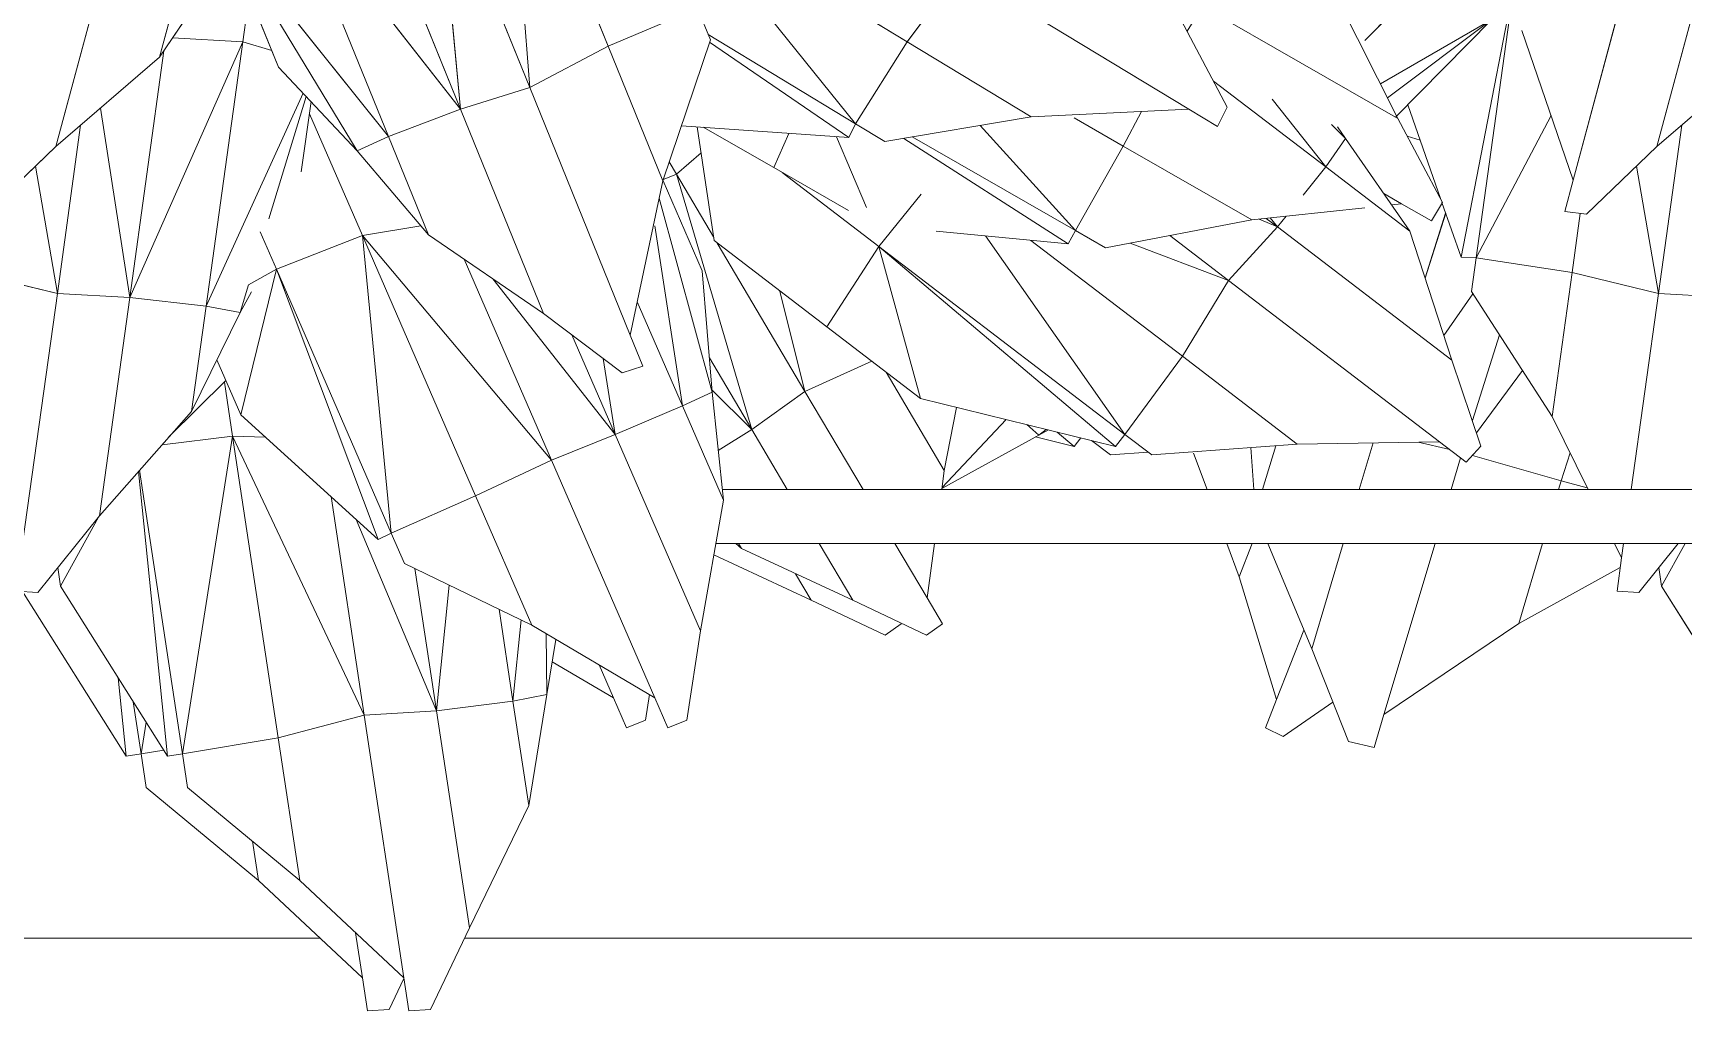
# Model space of a CAD drawing. Header units: inches. Extents: x 1 to 4284, y -575 to 745.
# Drawn here: x 1670.79 to 1686.09, y 168.31 to 177.38 of the extents above; entities that cross this region are included whole.
import ezdxf

# ---------------------------------------------------------------- set-up
doc = ezdxf.new("R2010")
doc.units = ezdxf.units.IN
doc.header["$MEASUREMENT"] = 0
for name, color, linetype, lineweight in [('I-WALL', 2, 'Continuous', 13), ('Plant-hosta', 7, 'Continuous', 9), ('Q-CASE', 31, 'Continuous', 9)]:
    doc.layers.add(name, color=color, linetype=linetype, lineweight=lineweight)

# ---------------------------------------------------------------- blocks, each defined once
blk = doc.blocks.new('BENCH _ PLANTER - BENCH _ PLANTER-2440482-New Construction - Tel_Data_Elec Plan')
at = {"layer": 'Q-CASE', "lineweight": 13}
for p, q in [((-517.872, 168.989), (-497.233, 168.989)), ((-495.893, 168.989), (-482.006, 168.989))]:
    blk.add_line(p, q, dxfattribs=at)
blk = doc.blocks.new('Untitled_dwg-V26-New Construction - Tel_Data_Elec Plan')
at = {"layer": 'Plant-hosta'}
for p, q in [((1.503, 14.069), (1.549, 14.375)), ((1.549, 14.375), (1.75, 14.363)), ((1.75, 14.363), (1.887, 14.074)), ((1.503, 14.069), (0.539, 13.167)), ((0.539, 13.167), (1.503, 14.069)), ((1.439, 13.65), (1.503, 14.069)), ((-0.502, 12.303), (0.539, 13.167)), ((0.539, 13.167), (-0.502, 12.303)), ((0.483, 12.802), (0.539, 13.167)), ((0.483, 12.802), (0.539, 13.167)), ((-0.502, 12.303), (-0.549, 11.992)), ((-1.649, 10.487), (-0.688, 12.014)), ((-0.762, 11.286), (-0.688, 12.014)), ((-0.549, 11.992), (-0.688, 12.014)), ((-0.549, 11.992), (-0.688, 12.014)), ((-0.623, 11.508), (-0.549, 11.992)), ((-0.623, 11.508), (-0.549, 11.992)), ((-0.503, 11.698), (-0.549, 11.992)), ((-0.34, 11.957), (-0.549, 11.992)), ((-0.503, 11.698), (-0.549, 11.992)), ((3.83, 11.472), (3.95, 11.75)), ((3.95, 11.75), (4.127, 11.678)), ((4.163, 11.442), (4.127, 11.678)), ((3.262, 11.137), (3.83, 11.472)), ((3.697, 11.167), (3.83, 11.472)), ((5.664, 10.566), (6.348, 10.892)), ((6.348, 10.892), (6.496, 10.786)), ((5.664, 10.566), (4.76, 10.147)), ((5.664, 10.566), (4.76, 10.147)), ((5.664, 10.566), (5.519, 10.321)), ((5.519, 10.321), (5.664, 10.566)), ((8.437, 9.22), (8.261, 9.086)), ((8.437, 9.22), (8.261, 9.086)), ((8.437, 9.22), (8.786, 9.194)), ((8.786, 9.194), (8.437, 9.22)), ((7.742, 9.053), (8.102, 9.142)), ((7.944, 9.008), (8.102, 9.142)), ((8.162, 9.062), (8.102, 9.142)), ((8.162, 9.062), (8.102, 9.142))]:
    blk.add_line(p, q, dxfattribs=at)
at = {"layer": 'Plant-hosta', "flags": 128}
for points in [[(1.887, 14.074), (1.75, 14.363), (1.549, 14.375), (1.503, 14.069), (1.439, 13.65)], [(-0.502, 12.303), (-0.549, 11.992), (-0.34, 11.957)], [(-1.649, 10.487), (-0.688, 12.014), (-0.762, 11.286)], [(4.163, 11.442), (4.127, 11.678), (3.95, 11.75), (3.83, 11.472)], [(3.262, 11.137), (3.83, 11.472), (3.697, 11.167)], [(5.664, 10.566), (6.348, 10.892), (6.496, 10.786)], [(7.742, 9.053), (8.102, 9.142), (7.944, 9.008)]]:
    blk.add_lwpolyline(points, dxfattribs=at)
blk = doc.blocks.new('Untitled_dwg-V27-New Construction - Tel_Data_Elec Plan')
at = {"layer": 'Plant-hosta'}
for p, q in [((1.503, 14.069), (1.549, 14.375)), ((1.549, 14.375), (1.75, 14.363)), ((1.75, 14.363), (2.11, 13.604)), ((1.503, 14.069), (0.539, 13.167)), ((0.539, 13.167), (1.503, 14.069)), ((1.134, 11.632), (1.503, 14.069)), ((1.805, 11.592), (2.11, 13.604)), ((1.805, 11.592), (2.11, 13.604)), ((2.11, 13.604), (2.66, 12.471)), ((2.11, 13.604), (2.66, 12.471)), ((-0.502, 12.303), (0.539, 13.167)), ((0.539, 13.167), (-0.502, 12.303)), ((0.338, 11.843), (0.539, 13.167)), ((2.66, 12.471), (2.514, 11.503)), ((2.827, 11.44), (2.66, 12.471)), ((-0.502, 12.303), (-0.549, 11.992)), ((-1.68, 10.437), (-0.688, 12.014)), ((-0.956, 9.372), (-0.688, 12.014)), ((-0.947, 9.362), (-0.549, 11.992)), ((-0.947, 9.362), (-0.549, 11.992)), ((-0.549, 11.992), (-0.688, 12.014)), ((-0.549, 11.992), (-0.688, 12.014)), ((-0.085, 9.045), (-0.549, 11.992)), ((0.338, 11.843), (-0.549, 11.992)), ((-0.085, 9.045), (0.338, 11.843)), ((0.338, 11.843), (-0.085, 9.045)), ((1.134, 11.632), (0.338, 11.843)), ((-0.085, 9.045), (1.134, 11.632)), ((-0.085, 9.045), (1.134, 11.632)), ((1.134, 11.632), (0.828, 9.606)), ((1.134, 11.632), (0.828, 9.606)), ((1.134, 11.632), (1.805, 11.592)), ((1.134, 11.632), (1.805, 11.592)), ((3.83, 11.472), (3.95, 11.75)), ((3.95, 11.75), (4.127, 11.678)), ((4.253, 10.85), (4.127, 11.678)), ((1.06, 9.817), (1.805, 11.592)), ((1.805, 11.592), (1.606, 10.274)), ((1.805, 11.592), (1.923, 10.427)), ((1.805, 11.592), (2.514, 11.503)), ((2.385, 10.651), (2.514, 11.503)), ((2.385, 10.651), (2.514, 11.503)), ((2.59, 10.75), (2.514, 11.503)), ((2.827, 11.44), (2.514, 11.503)), ((2.514, 11.503), (2.59, 10.75)), ((2.689, 10.798), (3.83, 11.472)), ((2.821, 10.876), (2.827, 11.44)), ((2.827, 11.44), (2.913, 10.931)), ((2.827, 11.44), (2.913, 10.931)), ((2.872, 9.268), (3.83, 11.472)), ((5.664, 10.566), (6.348, 10.892)), ((6.348, 10.892), (6.496, 10.786)), ((2.689, 10.798), (1.508, 10.226)), ((2.689, 10.798), (2.168, 9.6)), ((3.461, 9.03), (4.253, 10.85)), ((4.253, 10.85), (4.466, 9.64)), ((4.253, 10.85), (4.466, 9.64)), ((6.353, 10.545), (6.496, 10.786)), ((5.664, 10.566), (4.633, 10.088)), ((5.664, 10.566), (4.633, 10.088)), ((5.664, 10.566), (5.353, 10.041)), ((5.353, 10.041), (5.664, 10.566)), ((-1.892, 10.495), (-2.093, 10.484)), ((-1.892, 10.495), (-1.32, 9.785)), ((-1.706, 10.264), (-1.68, 10.437)), ((-1.329, 9.796), (-1.68, 10.437)), ((6.055, 10.041), (6.353, 10.545)), ((6.353, 10.545), (6.422, 10.041)), ((-1.71, 7.722), (-2.051, 10.175)), ((1.508, 10.226), (1.386, 9.945)), ((-0.009, 8.847), (1.265, 10.003)), ((0.321, 7.497), (1.265, 10.003)), ((0.321, 7.497), (1.386, 9.945)), ((1.118, 7.186), (1.386, 9.945)), ((1.386, 9.945), (1.265, 10.003)), ((2.168, 9.6), (1.386, 9.945)), ((4.633, 10.088), (4.58, 10.041)), ((4.633, 10.088), (4.605, 10.041)), ((-1.32, 9.785), (-0.465, 8.816)), ((-1.32, 9.785), (-1.039, 7.759)), ((-1.32, 9.785), (-0.465, 8.816)), ((4.466, 9.64), (4.085, 8.764)), ((4.466, 9.64), (4.361, 8.639)), ((2.168, 9.6), (1.118, 7.186)), ((2.872, 9.268), (2.168, 9.6)), ((5.058, 9.541), (4.729, 8.985)), ((4.729, 8.985), (5.058, 9.541)), ((5.221, 8.631), (5.76, 9.541)), ((5.76, 9.541), (5.221, 8.631)), ((6.489, 9.541), (6.513, 9.364)), ((6.513, 9.364), (6.489, 9.541)), ((6.513, 9.364), (5.974, 8.452)), ((6.513, 9.364), (6.628, 8.779)), ((2.872, 9.268), (1.118, 7.186)), ((2.872, 9.268), (2.062, 7.405)), ((2.872, 9.268), (3.461, 9.03)), ((2.872, 9.268), (3.461, 9.03)), ((4.729, 8.985), (4.418, 9.18)), ((8.437, 9.22), (8.187, 9.029)), ((8.437, 9.22), (8.187, 9.029)), ((8.437, 9.22), (9.786, 9.119)), ((11.106, 9.098), (11.352, 9.286)), ((11.352, 9.286), (11.488, 9.138)), ((-0.738, 9.125), (-0.085, 9.045)), ((-0.147, 8.531), (-0.675, 9.053)), ((-0.675, 9.053), (-0.147, 8.531)), ((-0.16, 8.545), (-0.085, 9.045)), ((-0.085, 9.045), (0.219, 9.054)), ((2.327, 7.587), (3.461, 9.03)), ((3.06, 8.106), (3.461, 9.03)), ((3.351, 8.325), (3.461, 9.03)), ((3.461, 9.03), (4.085, 8.764)), ((5.907, 7.287), (8.102, 9.142)), ((5.907, 7.287), (8.187, 9.029)), ((6.293, 8.697), (8.102, 9.142)), ((6.896, 7.189), (8.187, 9.029)), ((6.896, 7.189), (8.187, 9.029)), ((8.187, 9.029), (8.102, 9.142)), ((8.722, 8.305), (8.187, 9.029)), ((8.187, 9.029), (8.722, 8.305)), ((8.722, 8.305), (9.786, 9.119)), ((9.148, 7.601), (11.106, 9.098)), ((11.106, 9.098), (9.786, 9.119)), ((9.786, 9.119), (11.106, 9.098)), ((11.22, 8.342), (11.488, 9.138)), ((4.031, 6.618), (4.729, 8.985)), ((4.729, 8.985), (4.335, 8.32)), ((4.729, 8.985), (4.353, 8.61)), ((5.221, 8.631), (4.729, 8.985)), ((-0.016, 7.899), (-0.465, 8.816)), ((-0.465, 8.816), (-0.33, 7.841)), ((-0.231, 8.337), (-0.009, 8.847)), ((0.321, 7.497), (-0.009, 8.847)), ((3.666, 7.801), (4.085, 8.764)), ((3.829, 7.096), (4.085, 8.764)), ((4.085, 8.764), (4.361, 8.639)), ((4.361, 8.639), (4.085, 8.764)), ((3.869, 6.84), (4.361, 8.639)), ((4.361, 8.639), (4.269, 7.512)), ((5.221, 8.631), (4.407, 7.255)), ((4.99, 7.7), (5.221, 8.631)), ((5.221, 8.631), (5.84, 8.35)), ((5.423, 8.031), (6.293, 8.697)), ((5.907, 7.287), (6.293, 8.697)), ((2.798, 7.909), (3.526, 8.457)), ((3.526, 8.457), (3.719, 8.397)), ((3.601, 8.108), (3.719, 8.397)), ((7.315, 7.23), (8.722, 8.305)), ((8.722, 8.305), (7.315, 7.23)), ((9.148, 7.601), (8.722, 8.305)), ((9.603, 7.106), (11.22, 8.342)), ((11.22, 8.342), (10.829, 7.145)), ((11.22, 8.342), (10.829, 7.145)), ((2.67, 5.814), (3.601, 8.108)), ((3.601, 8.108), (3.904, 6.677)), ((3.904, 6.677), (3.601, 8.108)), ((4.379, 7.233), (5.423, 8.031)), ((5.907, 7.287), (5.423, 8.031)), ((-1.039, 7.759), (-0.33, 7.841)), ((-1.039, 7.759), (-0.33, 7.841)), ((-0.016, 7.899), (-0.33, 7.841)), ((0.01, 5.389), (-0.33, 7.841)), ((0.568, 5.865), (-0.33, 7.841)), ((-0.33, 7.841), (0.568, 5.865)), ((-0.016, 7.899), (0.09, 7.708)), ((0.063, 7.643), (-0.016, 7.899)), ((0.09, 7.708), (-0.016, 7.899)), ((2.798, 7.909), (1.731, 7.18)), ((2.798, 7.909), (1.731, 7.18)), ((2.798, 7.909), (2.029, 6.015)), ((-1.71, 7.722), (-2.51, 7.529)), ((-1.912, 6.541), (-1.71, 7.722)), ((-1.71, 7.722), (-1.912, 6.541)), ((-1.71, 7.722), (-1.039, 7.759)), ((-1.71, 7.722), (-1.039, 7.759)), ((-1.494, 6.162), (-1.71, 7.722)), ((-1.494, 6.162), (-1.71, 7.722)), ((-1.31, 6.003), (-1.039, 7.759)), ((-1.31, 6.003), (-1.039, 7.759)), ((-1.039, 7.759), (0.01, 5.389)), ((-1.039, 7.759), (-0.722, 5.472)), ((0.01, 5.389), (-1.039, 7.759)), ((-1.039, 7.759), (-0.722, 5.472)), ((0.321, 7.497), (0.063, 7.643)), ((0.321, 7.497), (0.063, 7.643)), ((0.321, 7.497), (0.171, 7.15)), ((0.171, 7.15), (0.321, 7.497)), ((1.118, 7.186), (0.321, 7.497)), ((3.906, 6.677), (4.269, 7.512)), ((4.269, 7.512), (3.906, 6.677)), ((8.237, 7.256), (9.148, 7.601)), ((8.237, 7.256), (9.148, 7.601)), ((9.148, 7.601), (8.604, 7.185)), ((9.148, 7.601), (8.604, 7.185)), ((9.148, 7.601), (9.603, 7.106)), ((9.148, 7.601), (9.603, 7.106)), ((4.374, 7.198), (4.031, 6.618)), ((4.223, 6.177), (4.379, 7.233)), ((5.907, 7.287), (5.01, 6.601)), ((5.907, 7.287), (6.299, 6.803)), ((5.907, 7.287), (6.299, 6.803)), ((6.138, 6.285), (7.663, 7.263)), ((6.437, 7.144), (7.663, 7.263)), ((7.729, 7.139), (7.663, 7.263)), ((8.009, 7.299), (7.729, 7.139)), ((8.009, 7.299), (7.729, 7.139)), ((8.009, 7.299), (9.365, 7.04)), ((1.118, 7.186), (0.627, 6.056)), ((1.118, 7.186), (0.627, 6.056)), ((1.731, 7.18), (1.071, 6.401)), ((1.118, 7.186), (1.661, 7.097)), ((1.731, 7.18), (1.361, 6.268)), ((6.216, 6.271), (7.729, 7.139)), ((6.846, 6.166), (7.729, 7.139)), ((6.846, 6.166), (7.729, 7.139)), ((8.173, 6.356), (7.729, 7.139)), ((8.173, 6.356), (9.365, 7.04)), ((10.411, 6.928), (9.365, 7.04)), ((9.365, 7.04), (10.411, 6.928)), ((9.432, 7.033), (9.603, 7.106)), ((9.603, 7.106), (9.498, 7.026)), ((9.603, 7.106), (9.536, 7.022)), ((9.603, 7.106), (9.683, 7.006)), ((10.829, 7.145), (10.051, 6.55)), ((10.829, 7.145), (10.232, 6.287)), ((10.753, 6.892), (11.029, 7.05)), ((11.133, 6.879), (11.029, 7.05)), ((-2.377, 6.988), (-1.723, 6.359)), ((0.25, 7.032), (0.598, 5.897)), ((0.25, 7.032), (0.598, 5.897)), ((4.932, 6.556), (5.625, 6.953)), ((4.932, 6.556), (5.625, 6.953)), ((5.514, 6.269), (5.792, 6.925)), ((5.792, 6.925), (5.514, 6.269)), ((10.587, 6.797), (10.753, 6.892)), ((10.753, 6.892), (10.66, 6.902)), ((10.66, 6.902), (10.753, 6.892)), ((9.84, 6.811), (10.051, 6.55)), ((9.84, 6.811), (10.051, 6.55)), ((10.718, 6.1), (11.133, 6.879)), ((0.642, 5.944), (0.552, 6.596)), ((0.642, 5.944), (0.552, 6.596)), ((3.904, 6.677), (3.397, 5.431)), ((4.031, 6.618), (3.902, 6.67)), ((3.904, 6.677), (4.345, 5.372)), ((4.031, 6.618), (3.963, 6.503)), ((4.031, 6.618), (3.963, 6.503)), ((4.259, 6.42), (4.031, 6.618)), ((4.279, 6.181), (4.932, 6.556)), ((4.932, 6.556), (4.279, 6.181)), ((5.072, 6.238), (4.932, 6.556)), ((5.072, 6.238), (4.932, 6.556)), ((9.009, 5.753), (10.051, 6.55)), ((9.009, 5.753), (10.051, 6.55)), ((9.554, 5.92), (10.051, 6.55)), ((10.051, 6.55), (9.554, 5.92)), ((10.051, 6.55), (10.232, 6.287)), ((-1.723, 6.359), (-0.762, 5.531)), ((-1.723, 6.359), (-1.212, 4.454)), ((-1.723, 6.359), (-0.762, 5.531)), ((-0.066, 4.528), (1.071, 6.401)), ((-0.066, 4.528), (1.071, 6.401)), ((1.071, 6.401), (0.341, 5.623)), ((1.071, 6.401), (1.361, 6.268)), ((1.071, 6.401), (1.361, 6.268)), ((4.076, 6.167), (5.629, 6.278)), ((4.338, 5.394), (5.629, 6.278)), ((5.691, 6.151), (5.629, 6.278)), ((5.961, 6.314), (5.691, 6.151)), ((5.961, 6.314), (7.32, 6.086)), ((7.716, 6.094), (8.173, 6.356)), ((8.173, 6.356), (7.716, 6.094)), ((8.343, 6.036), (8.173, 6.356)), ((8.343, 6.036), (8.173, 6.356)), ((10.102, 6.155), (10.232, 6.287)), ((10.232, 6.287), (10.158, 6.179)), ((10.232, 6.287), (10.158, 6.179)), ((-0.048, 4.505), (1.361, 6.268)), ((0.43, 3.974), (1.361, 6.268)), ((0.43, 3.974), (1.361, 6.268)), ((2.029, 6.015), (1.361, 6.268)), ((4.325, 5.322), (5.691, 6.151)), ((4.325, 5.322), (5.691, 6.151)), ((4.404, 4.555), (5.691, 6.151)), ((5.691, 6.151), (4.404, 4.555)), ((6.169, 5.388), (5.691, 6.151)), ((6.169, 5.388), (5.691, 6.151)), ((8.78, 6.015), (9.047, 6.176)), ((9.137, 5.996), (9.047, 6.176)), ((2.029, 6.015), (0.43, 3.974)), ((2.029, 6.015), (1.113, 3.759)), ((1.807, 3.688), (2.029, 6.015)), ((2.67, 5.814), (2.029, 6.015)), ((6.169, 5.388), (7.32, 6.086)), ((6.663, 4.731), (8.78, 6.015)), ((8.78, 6.015), (7.32, 6.086)), ((7.32, 6.086), (8.78, 6.015)), ((8.711, 5.19), (9.137, 5.996)), ((8.906, 5.061), (10.718, 6.1)), ((10.718, 6.1), (10.138, 4.945)), ((10.718, 6.1), (10.138, 4.945)), ((2.67, 5.814), (1.807, 3.688)), ((2.476, 3.361), (2.67, 5.814)), ((2.67, 5.814), (2.476, 3.361)), ((2.67, 5.814), (3.397, 5.431)), ((-0.214, 4.718), (-0.762, 5.531)), ((-0.762, 5.531), (-0.516, 4.614)), ((-0.091, 4.56), (0.341, 5.623)), ((0.01, 5.389), (-0.641, 5.352)), ((0.01, 5.389), (0.279, 5.471)), ((0.01, 5.389), (0.051, 5.098)), ((2.55, 3.343), (3.397, 5.431)), ((4.226, 5.079), (3.397, 5.431)), ((4.226, 5.079), (4.345, 5.372)), ((4.424, 4.33), (6.169, 5.388)), ((6.663, 4.731), (6.169, 5.388))]:
    blk.add_line(p, q, dxfattribs=at)
at = {"layer": 'Plant-hosta', "flags": 128}
for points in [[(2.11, 13.604), (1.75, 14.363), (1.549, 14.375), (1.503, 14.069), (1.134, 11.632), (0.338, 11.843)], [(-0.502, 12.303), (-0.549, 11.992), (0.338, 11.843), (0.539, 13.167)], [(2.514, 11.503), (2.66, 12.471), (2.827, 11.44)], [(-1.68, 10.437), (-0.688, 12.014), (-0.956, 9.372)], [(0.219, 9.054), (-0.085, 9.045), (-0.549, 11.992)], [(3.461, 9.03), (4.253, 10.85), (4.127, 11.678), (3.95, 11.75), (3.83, 11.472)], [(1.06, 9.817), (1.805, 11.592), (2.514, 11.503)], [(1.923, 10.427), (1.805, 11.592), (1.606, 10.274)], [(2.821, 10.876), (2.827, 11.44), (2.514, 11.503)], [(2.689, 10.798), (3.83, 11.472), (2.872, 9.268), (2.168, 9.6)], [(5.664, 10.566), (6.348, 10.892), (6.496, 10.786), (6.353, 10.545)], [(2.168, 9.6), (2.689, 10.798), (1.508, 10.226), (1.386, 9.945), (2.168, 9.6), (1.118, 7.186), (2.872, 9.268), (2.062, 7.405)], [(-1.039, 7.759), (-1.32, 9.785), (-1.892, 10.495), (-2.093, 10.484), (-2.051, 10.175), (-1.71, 7.722), (-2.51, 7.529)], [(-1.706, 10.264), (-1.68, 10.437), (-1.329, 9.796)], [(6.422, 10.041), (6.353, 10.545), (6.055, 10.041)], [(-0.009, 8.847), (1.265, 10.003), (1.386, 9.945)], [(1.386, 9.945), (0.321, 7.497), (1.265, 10.003)], [(1.661, 7.097), (1.118, 7.186), (1.386, 9.945)], [(4.605, 10.041), (4.633, 10.088), (4.58, 10.041)], [(4.085, 8.764), (4.466, 9.64), (4.361, 8.639)], [(6.628, 8.779), (6.513, 9.364), (5.974, 8.452)], [(4.418, 9.18), (4.729, 8.985), (4.031, 6.618), (3.902, 6.67)], [(8.722, 8.305), (9.786, 9.119), (8.437, 9.22)], [(9.603, 7.106), (11.22, 8.342), (11.488, 9.138), (11.352, 9.286), (11.106, 9.098), (9.148, 7.601), (8.722, 8.305)], [(-0.738, 9.125), (-0.085, 9.045), (-0.16, 8.545)], [(2.327, 7.587), (3.461, 9.03), (4.085, 8.764)], [(3.06, 8.106), (3.461, 9.03), (3.351, 8.325)], [(6.293, 8.697), (8.102, 9.142), (5.907, 7.287)], [(5.907, 7.287), (8.187, 9.029), (8.102, 9.142)], [(4.335, 8.32), (4.729, 8.985), (4.353, 8.61)], [(4.99, 7.7), (5.221, 8.631), (4.729, 8.985)], [(-0.016, 7.899), (-0.33, 7.841), (-0.465, 8.816), (-0.016, 7.899), (0.063, 7.643)], [(-0.231, 8.337), (-0.009, 8.847), (0.321, 7.497), (1.118, 7.186)], [(3.666, 7.801), (4.085, 8.764), (3.829, 7.096)], [(3.869, 6.84), (4.361, 8.639), (4.269, 7.512)], [(5.84, 8.35), (5.221, 8.631), (4.407, 7.255)], [(5.423, 8.031), (6.293, 8.697), (5.907, 7.287)], [(2.67, 5.814), (3.601, 8.108), (3.719, 8.397), (3.526, 8.457), (2.798, 7.909)], [(5.01, 6.601), (5.907, 7.287), (5.423, 8.031), (4.379, 7.233), (4.223, 6.177)], [(0.279, 5.471), (0.01, 5.389), (-0.33, 7.841)], [(2.798, 7.909), (2.029, 6.015), (2.67, 5.814)], [(4.374, 7.198), (4.031, 6.618), (4.259, 6.42)], [(6.437, 7.144), (7.663, 7.263), (6.138, 6.285)], [(6.216, 6.271), (7.729, 7.139), (7.663, 7.263)], [(7.729, 7.139), (8.173, 6.356), (9.365, 7.04), (8.009, 7.299)], [(1.361, 6.268), (1.731, 7.18), (1.071, 6.401), (0.341, 5.623), (-0.091, 4.56)], [(9.432, 7.033), (9.603, 7.106), (9.683, 7.006)], [(9.536, 7.022), (9.603, 7.106), (9.498, 7.026)], [(10.051, 6.55), (10.829, 7.145), (10.232, 6.287)], [(10.718, 6.1), (11.133, 6.879), (11.029, 7.05), (10.753, 6.892), (10.587, 6.797)], [(-1.212, 4.454), (-1.723, 6.359), (-2.377, 6.988), (-2.577, 6.962), (-2.499, 6.671), (-1.881, 4.364), (-2.639, 4.029)], [(3.397, 5.431), (3.904, 6.677), (4.345, 5.372)], [(10.102, 6.155), (10.232, 6.287), (10.051, 6.55)], [(4.076, 6.167), (5.629, 6.278), (4.338, 5.394)], [(5.629, 6.278), (5.691, 6.151), (5.961, 6.314), (7.32, 6.086), (6.169, 5.388)], [(2.029, 6.015), (1.361, 6.268), (-0.048, 4.505)], [(6.663, 4.731), (8.78, 6.015), (9.047, 6.176), (9.137, 5.996), (8.711, 5.19)], [(0.43, 3.974), (2.029, 6.015), (1.113, 3.759)], [(1.113, 3.759), (1.807, 3.688), (2.029, 6.015)], [(8.766, 5.292), (8.906, 5.061), (10.718, 6.1)], [(2.063, 3.462), (1.807, 3.688), (2.67, 5.814)], [(2.55, 3.343), (3.397, 5.431), (2.67, 5.814)], [(-0.516, 4.614), (-0.762, 5.531), (-0.214, 4.718), (0.393, 3.938)], [(0.051, 5.098), (0.01, 5.389), (-0.641, 5.352)], [(4.345, 5.372), (4.226, 5.079), (3.397, 5.431)], [(4.424, 4.33), (6.169, 5.388), (6.663, 4.731), (4.701, 3.541)]]:
    blk.add_lwpolyline(points, dxfattribs=at)
blk = doc.blocks.new('Untitled_dwg-V28-New Construction - Tel_Data_Elec Plan')
at = {"layer": 'Plant-hosta'}
for p, q in [((-4.584, 11.877), (-4.345, 11.933)), ((-4.345, 11.933), (-4.254, 11.627)), ((-1.68, 10.437), (-0.688, 12.014)), ((-5.189, 11.83), (-5.352, 11.749)), ((-5.189, 11.83), (-4.728, 11.512)), ((-4.584, 11.877), (-4.924, 11.017)), ((-5.25, 11.488), (-5.352, 11.749)), ((-4.254, 11.627), (-3.005, 10.782)), ((-3.781, 10.041), (-4.254, 11.627)), ((-3.005, 10.782), (-4.254, 11.627)), ((-5.25, 11.488), (-5.596, 10.349)), ((-5.596, 10.349), (-5.25, 11.488)), ((-4.997, 10.843), (-5.25, 11.488)), ((-4.924, 11.017), (-5.331, 10.041)), ((-4.924, 11.017), (-5.331, 10.041)), ((-4.633, 10.041), (-4.924, 11.017)), ((-2.063, 10.262), (-3.005, 10.782)), ((-2.784, 10.041), (-3.005, 10.782)), ((-1.892, 10.495), (-2.093, 10.484)), ((-2.051, 10.175), (-2.093, 10.484)), ((-1.892, 10.495), (-1.527, 10.041)), ((-1.706, 10.264), (-1.68, 10.437)), ((-1.463, 10.041), (-1.68, 10.437)), ((-5.596, 10.349), (-5.71, 10.041)), ((-5.596, 10.349), (-5.71, 10.041)), ((-5.596, 10.349), (-5.476, 10.041)), ((-5.476, 10.041), (-5.596, 10.349)), ((-2.051, 10.175), (-2.116, 10.041)), ((-2.116, 10.041), (-2.051, 10.175)), ((-2.032, 10.041), (-2.051, 10.175)), ((-7.453, 9.035), (-8.353, 9.53)), ((-8.353, 9.53), (-7.453, 9.035)), ((-8.351, 9.521), (-7.757, 8.892)), ((-7.757, 8.892), (-8.351, 9.521)), ((-5.895, 9.541), (-6.02, 9.203)), ((-5.895, 9.541), (-6.02, 9.203)), ((-5.462, 9.541), (-5.49, 9.151)), ((-5.462, 9.541), (-5.49, 9.151)), ((-5.258, 9.134), (-5.379, 9.541)), ((-5.258, 9.134), (-5.379, 9.541)), ((-4.355, 9.108), (-4.484, 9.541)), ((-4.484, 9.541), (-4.355, 9.108)), ((-3.544, 9.246), (-3.632, 9.541)), ((-3.544, 9.246), (-3.632, 9.541)), ((-2.361, 9.541), (-2.695, 8.862)), ((-2.695, 8.862), (-2.361, 9.541)), ((-2.611, 9.461), (-2.635, 9.541)), ((-2.611, 9.461), (-2.37, 9.524)), ((-1.71, 7.722), (-1.963, 9.541)), ((-3.435, 9.224), (-2.611, 9.461)), ((-2.611, 9.461), (-3.435, 9.224)), ((-2.529, 9.2), (-2.611, 9.461)), ((-2.529, 9.2), (-2.611, 9.461)), ((-7.453, 9.035), (-7.565, 8.939)), ((-7.453, 9.035), (-7.366, 8.988)), ((-7.387, 8.983), (-7.453, 9.035)), ((-7.453, 9.035), (-7.366, 8.988)), ((-3.643, 9.17), (-3.938, 9.101)), ((-3.938, 9.101), (-3.643, 9.17)), ((-3.435, 8.9), (-3.184, 8.105)), ((-3.184, 8.105), (-3.435, 8.9)), ((-2.97, 8.436), (-3.396, 9.016)), ((-3.396, 9.016), (-2.97, 8.436)), ((-2.695, 8.862), (-3.443, 7.705)), ((-2.695, 8.862), (-2.51, 7.529)), ((-3.429, 7.725), (-3.699, 8.112)), ((-3.429, 7.725), (-3.699, 8.112)), ((-3.399, 7.392), (-3.443, 7.705)), ((-3.443, 7.705), (-3.399, 7.392)), ((-1.71, 7.722), (-2.51, 7.529)), ((-1.912, 6.541), (-1.71, 7.722)), ((-1.71, 7.722), (-1.912, 6.541)), ((-1.71, 7.722), (-1.039, 7.759)), ((-1.71, 7.722), (-1.039, 7.759)), ((-1.494, 6.162), (-1.71, 7.722)), ((-1.494, 6.162), (-1.71, 7.722)), ((-3.873, 7.58), (-3.682, 6.978)), ((-3.873, 7.578), (-3.683, 6.978)), ((-3.399, 7.392), (-2.51, 7.529)), ((-2.434, 6.981), (-2.51, 7.529)), ((-2.51, 7.529), (-2.434, 6.981)), ((-3.717, 6.879), (-3.54, 7.385)), ((-3.399, 7.392), (-3.54, 7.385)), ((-3.399, 7.392), (-3.54, 7.385)), ((-3.086, 5.061), (-3.54, 7.385)), ((-2.704, 6.073), (-3.399, 7.392)), ((-3.078, 5.077), (-3.399, 7.392)), ((-2.704, 6.073), (-3.399, 7.392)), ((-3.078, 5.077), (-3.399, 7.392)), ((-2.377, 6.988), (-2.577, 6.962)), ((-2.499, 6.671), (-2.577, 6.962)), ((-2.377, 6.988), (-1.723, 6.359)), ((-4.033, 5.974), (-3.73, 6.841)), ((-4.033, 5.974), (-3.73, 6.841)), ((-2.499, 6.671), (-2.975, 5.283)), ((-2.975, 5.283), (-2.499, 6.671)), ((-1.881, 4.364), (-2.499, 6.671)), ((-3.919, 6.3), (-4.038, 6.263)), ((-4.038, 6.263), (-3.919, 6.3)), ((-1.723, 6.359), (-0.762, 5.531)), ((-1.723, 6.359), (-1.212, 4.454)), ((-1.723, 6.359), (-0.762, 5.531)), ((-3.254, 5.183), (-4.146, 6.088)), ((-3.254, 5.183), (-4.221, 5.909)), ((-3.254, 5.183), (-4.287, 5.778)), ((-4.287, 5.778), (-3.254, 5.183)), ((-3.675, 4.609), (-4.432, 5.378))]:
    blk.add_line(p, q, dxfattribs=at)
at = {"layer": 'Plant-hosta', "flags": 128}
for points in [[(-3.781, 10.041), (-4.254, 11.627), (-4.345, 11.933), (-4.584, 11.877), (-4.924, 11.017), (-4.633, 10.041)], [(-1.68, 10.437), (-0.688, 12.014), (-0.889, 10.041)], [(-4.997, 10.843), (-5.25, 11.488), (-5.352, 11.749), (-5.189, 11.83), (-4.728, 11.512)], [(-2.784, 10.041), (-3.005, 10.782), (-2.063, 10.262)], [(-1.527, 10.041), (-1.892, 10.495), (-2.093, 10.484), (-2.051, 10.175), (-2.032, 10.041)], [(-1.706, 10.264), (-1.68, 10.437), (-1.463, 10.041)], [(-2.37, 9.524), (-2.611, 9.461), (-2.635, 9.541)], [(-1.963, 9.541), (-1.71, 7.722), (-2.51, 7.529)], [(-7.387, 8.983), (-7.453, 9.035), (-7.565, 8.939)], [(-3.399, 7.392), (-2.51, 7.529), (-2.695, 8.862), (-3.443, 7.705)], [(-3.717, 6.879), (-3.54, 7.385), (-3.086, 5.061)], [(-1.212, 4.454), (-1.723, 6.359), (-2.377, 6.988), (-2.577, 6.962), (-2.499, 6.671), (-1.881, 4.364), (-2.639, 4.029)], [(-4.146, 6.088), (-3.254, 5.183), (-4.221, 5.909)], [(-3.254, 5.183), (-3.675, 4.609), (-4.432, 5.378)]]:
    blk.add_lwpolyline(points, dxfattribs=at)

msp = doc.modelspace()

# ---------------------------------------------------------------- linework, layer by layer
at = {"layer": 'I-WALL', "color": 250, "lineweight": 20}
for p, q in [((1737.272, 173.148), (1677.185, 173.148)), ((1677.125, 172.648), (1737.272, 172.648))]:
    msp.add_line(p, q, dxfattribs=at)

# ---------------------------------------------------------------- block references
at = {"layer": 'Plant-hosta', "extrusion": (0, 0, -1), "zscale": -1, "rotation": 180}
for name, p in [('Untitled_dwg-V27-New Construction - Tel_Data_Elec Plan', (-1672.729, 182.689)), ('Untitled_dwg-V26-New Construction - Tel_Data_Elec Plan', (-1672.345, 182.689)), ('Untitled_dwg-V28-New Construction - Tel_Data_Elec Plan', (-1687.573, 182.689))]:
    msp.add_blockref(name, p, dxfattribs=at)
at = {"layer": 'Q-CASE', "lineweight": 13}
msp.add_blockref('BENCH _ PLANTER - BENCH _ PLANTER-2440482-New Construction - Tel_Data_Elec Plan', (2170.687, 0), dxfattribs=at)

doc.saveas('drawing.dxf')
